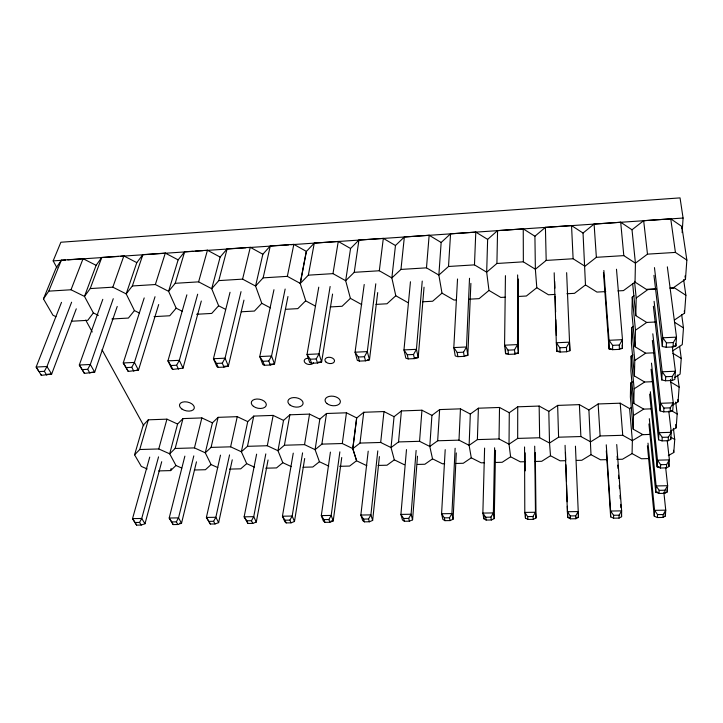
<?xml version="1.0" encoding="UTF-8"?>
<svg xmlns="http://www.w3.org/2000/svg" width="723" height="723" viewBox="0 0 723 723"><rect width="100%" height="100%" fill="white"/><g stroke="black" fill="none" stroke-linecap="round" stroke-linejoin="round"><path stroke-width="1.08" d="M518.472 279.015L518.391 353.068L514.939 354.08L508.495 354.369L505.558 353.646L504.573 345.196L505.44 275.662M517.641 274.939L517.514 344.591L518.391 353.068L515.183 353.213M366.832 465.72L356.647 460.831L352.833 448.658L359.982 443.082L380.687 442.467L391.035 447.564L398.545 441.934L419.557 441.31L429.796 446.462L437.668 440.777L458.997 440.144L469.119 445.332L477.379 439.602L499.024 438.96L509.028 444.193L517.677 438.409L517.731 406.814L539.159 406.055L548.802 411.36L549.525 443.036L550.501 455.734L560.126 460.822L565.549 460.687M603.461 272.472L609.082 348.965L612.634 349.67L619.331 349.372L619.349 345.034L622.485 339.674L616.484 269.227M606.317 450.809L610.655 516.855L613.574 518.183L619.051 518.102L619.078 515.192L621.635 510.863L616.728 444.528M517.731 406.814L509.281 412.716L509.028 444.193L510.601 456.782L520.352 461.834L524.844 461.717M619.051 518.102L621.581 516.692L621.635 510.863L610.628 511.044L606.263 444.817M505.612 349.164L505.558 353.646L507.7 353.556M499.024 438.96L499.521 407.465L478.4 408.206L470.321 414.053L469.119 445.332L471.279 457.822L481.147 462.819L484.464 462.738M494.613 447.781L493.366 512.923L494.261 518.599L491.369 519.982L486.136 520.054L483.832 518.753L482.865 513.086L484.6 448.061M494.261 518.599L495.517 450.275M632.444 381.889L630.637 383.063L630.375 396.936L633.194 429.173L642.846 434.613M633.005 354.876L631.143 356.132L630.872 370.845L633.791 403.362L643.723 409.11L651.622 408.838M633.447 326.308L631.685 327.537L631.396 343.163L634.414 375.951L644.663 382.015L652.435 381.708M634.08 295.788L632.264 297.108L631.947 313.737L635.092 346.76L645.657 353.186L654.432 352.797M505.25 297.189L500.804 297.433L488.983 290.438L486.678 272.191L496.909 263.479L497.569 230.61L523.244 228.866L534.921 236.24L535.372 269.245L536.8 287.709L548.459 294.785L554.966 294.424M617.93 290.917L623.452 290.61L635.029 282.097L635.436 263.19L632.01 229.787L620.696 222.241L594.098 224.049L583.036 233.041L585.476 284.925L574.487 293.339L566.895 293.755M616.99 459.385L622.494 459.241L632.074 453.592L632.363 440.659L629.597 408.576L620.207 403.19L598.138 403.967L588.911 409.977L590.989 454.677L600.497 459.801L607.094 459.638M633.194 429.173L633.511 415.454L630.637 383.063M633.791 403.362L634.125 388.802L631.143 356.132M634.414 375.951L634.776 360.452L631.685 327.537M635.092 346.76L635.472 330.239L632.264 297.108M655.409 322.006L646.714 322.44L635.806 315.626L636.204 297.975L634.541 281.328M483.832 518.753L483.922 515.363M497.569 230.61L487.636 239.385L486.678 272.191L474.478 264.871L448.513 266.48L438.852 275.083L441.988 293.122L453.972 300.045L456.159 299.928M477.379 439.602L478.4 408.206M474.478 264.871L475.788 232.092L450.565 233.809L441.157 242.485L438.852 275.083L426.48 267.844L400.967 269.426L391.857 277.921L395.797 295.752L407.944 302.612M470.881 283.371L467.826 355.355L464.211 356.367L457.885 356.656L455.237 355.924L453.809 347.573L457.532 278.988M469.516 278.283L466.507 346.977L467.826 355.355L465.729 355.454M445.205 449.652L441.581 513.755L442.838 519.367L444.943 520.659L450.104 520.587L453.104 519.213L456.294 452.932M458.997 440.144L460.452 408.847L439.629 409.579L431.92 415.382L429.796 446.462L432.526 458.843L442.494 463.805L444.681 463.741M455.129 448.251L451.92 513.583L453.104 519.213M667.347 266.85L676.502 337.144L675.915 345.937L673.032 346.95L666.208 347.257L662.331 346.552L662.792 337.786L654.46 267.609M663.85 492.209L665.747 510.158L665.359 516.032L662.964 517.451L657.397 517.532L654.261 516.204L654.568 510.339L647.989 443.154M668.802 411.152L671.269 432.318L670.781 439.439L668.169 440.705L662.033 440.876L658.563 439.783L658.942 432.688L651.495 363.127M670.447 379.467L673.267 402.838L672.751 410.456L670.058 411.649L663.705 411.866L660.108 410.881L660.515 403.289L652.815 333.8M672.318 346.588L675.418 371.233L674.857 379.412L672.083 380.524L665.503 380.777L661.762 379.927L662.196 371.776L654.098 301.319M666.208 347.257L666.461 342.874L662.792 337.786L676.502 337.144L673.312 342.557L673.032 346.95M657.397 517.532L657.559 514.604L654.568 510.339L665.747 510.158L663.154 514.523L662.964 517.451M665.693 467.898L667.645 485.711L667.221 491.965L664.753 493.339L659.005 493.448L659.186 490.33L656.104 485.946L649.317 418.671M667.257 440.949L669.399 459.882L668.947 466.543L666.407 467.871L660.47 468.016L660.668 464.69L657.478 460.18L650.375 391.739M662.033 440.876L662.241 437.334L658.942 432.688L671.269 432.318L668.404 437.153L668.169 440.705M663.705 411.866L663.931 408.07L660.515 403.289L673.267 402.838L670.302 407.853L670.058 411.649M665.503 380.777L665.738 376.701L662.196 371.776L675.418 371.233L672.345 376.439L672.083 380.524M448.513 266.48L450.565 233.809M437.668 440.777L439.629 409.579M681.726 228.604L681.861 226.471L670.745 218.834L643.66 220.678L632.01 229.787M664.753 493.339L664.961 490.221L667.645 485.711L656.104 485.946L655.77 492.182L659.005 493.448M666.407 467.871L666.624 464.546L669.399 459.882L657.478 460.18L657.126 466.832L660.47 468.016M682.132 232.616L683.081 218.039L680.045 197.885L60.877 242.241L53.168 260.876L56.963 267.79M669.914 288.025L673.285 287.835L685.476 279.214L686.85 260.081L681.861 226.471M668.323 455.607L673.782 452.499L674.731 439.448L673.411 428.314M670.528 431.17L676.159 427.853L677.171 414.008L675.707 402.06M672.742 405.052L678.066 401.798L679.141 387.094L677.614 375.038M679.638 346.308L681.247 358.454L680.099 374.107L674.595 377.587M681.653 314.577L683.479 327.917L682.259 344.618L672.634 350.917M674.604 319.909L684.564 313.14L685.874 295.282L683.642 279.647M406.489 449.598L400.913 514.405L402.458 519.973L404.383 521.256L409.453 521.184L412.58 519.819L417.496 456.195M419.557 441.31L421.943 410.212L401.41 410.935L394.062 416.683L391.035 447.564L394.315 459.846L404.401 464.762M416.123 450.447L411.098 514.243L412.58 519.819M424.04 287.203L418.201 357.605L414.406 358.617L408.197 358.897L405.838 358.165L403.976 349.905L410.456 281.762M426.48 267.844L429.155 235.264L404.356 236.954L395.472 245.522L391.857 277.921L379.322 270.764L354.252 272.318L345.675 280.714L350.402 298.346L361.744 304.609M422.241 281.066L416.448 349.326L418.201 357.605L414.83 357.758M398.545 441.934L401.41 410.935M400.967 269.426L404.356 236.954M380.687 442.467L383.976 411.559L363.732 412.273L356.728 417.966L352.833 448.658M368.206 451.161L360.858 515.047L362.684 520.569L364.419 521.852L369.426 521.771L372.652 520.415L379.412 456.602M377.786 450.89L370.899 514.884L368.531 519.015L369.426 521.771M359.982 443.082L363.732 412.273M379.322 270.764L383.317 238.382L358.942 240.045L350.556 248.504L345.675 280.714L332.987 273.637L308.35 275.165L300.289 283.461L306.398 251.441L314.288 243.082L338.256 241.446L350.556 248.504M377.704 292.58L369.471 359.81L365.522 360.822L359.43 361.102L357.334 360.361L355.065 352.2L364.211 284.491M375.788 283.805L367.302 351.622L369.471 359.81L367.266 359.909M339.656 466.317L349.607 466.064L356.556 460.75L352.743 448.576L356.638 417.885L346.453 412.797L326.498 413.502L319.828 419.15L315.092 449.652L319.43 461.726L328.775 466.127M352.743 448.576L342.295 443.515L346.453 412.797M341.744 457.505L333.222 520.922L329.887 522.268L324.961 522.34L323.407 521.066L321.31 515.589L330.42 452.11M339.864 451.857L331.197 515.427L328.866 519.53L329.887 522.268M354.252 272.318L358.942 240.045M147.158 468.956L141.31 466.407L134.586 454.821L139.747 449.516L158.762 448.956L169.688 453.818L175.156 448.468L194.442 447.899L205.278 452.797L211.062 447.401L230.619 446.823L241.365 451.767L247.474 446.326L267.311 445.739L277.966 450.718L284.41 445.232L304.537 444.636L315.092 449.652L321.88 444.121L326.498 413.502M293.258 453.14L282.44 516.213L284.79 521.645L286.181 522.91L291.035 522.837L294.469 521.5L304.69 458.49M332.571 294.062L321.627 361.979L317.524 362.991L311.541 363.262L309.706 362.521L307.031 354.451L318.753 287.167M330.131 286.498L319.051 353.89L316.222 358.951L317.524 362.991M304.537 444.636L309.543 414.107L289.869 414.803L283.533 420.397L277.966 450.718L282.81 462.693L291.297 466.624M332.987 273.637L338.256 241.446M302.576 452.878L292.182 516.05L289.878 520.126L291.035 522.837M284.41 445.232L289.869 414.803M308.35 275.165L314.288 243.082M256.62 454.152L244.139 516.828L247.971 523.479L252.752 523.407L256.285 522.069L268.061 459.964M315.336 306.055L305.766 300.895L300.181 283.362L306.29 251.351L293.845 244.365L270.285 245.965L262.856 254.234L255.571 286.064L261.78 303.299L270.483 307.899M265.802 453.899L253.737 516.674L251.468 520.714L252.752 523.407M267.311 445.739L273.149 415.4L253.746 416.087L247.727 421.626L241.365 451.767L246.697 463.642L254.315 467.112M273.963 289.706L259.756 356.556L262.82 364.528L264.392 365.278L270.266 365.016L274.523 364.003L287.962 296.52M300.181 283.362L287.347 276.358L293.845 244.365M285.151 289.046L271.559 355.996L268.775 361.021L270.266 365.016M247.474 446.326L253.746 416.087M220.497 455.147L206.398 517.433L210.312 524.03L215.02 523.958L218.644 522.639L232.264 459.81M229.553 454.903L215.852 517.279L213.61 521.292L215.02 523.958M230.619 446.823L237.261 416.665L247.727 421.626M225.459 309.308L218.626 305.766L211.712 288.712L218.798 280.605L242.594 279.132L255.571 286.064L263.136 277.858L270.285 245.965M211.062 447.401L218.12 417.343L237.261 416.665M243.958 300.135L228.369 366.091L223.976 367.103L218.201 367.365L216.864 366.615L213.439 358.725L230.041 292.291M218.12 417.343L212.417 422.847L205.278 452.797L211.089 464.573L217.804 467.591M241.039 291.64L225.034 358.183L222.286 363.154L223.976 367.103M242.594 279.132L250.285 247.329L262.856 254.234M196.475 461.852L181.554 523.19L177.84 524.509L173.195 524.582L169.2 518.03L184.871 456.132M194.442 447.899L201.862 417.921L212.417 422.847M193.8 455.888L178.527 517.876L176.313 521.861L177.84 524.509M175.156 448.468L182.982 418.59L201.862 417.921M158.59 470.908L170.601 470.601L171.152 468.495M218.798 280.605L227.112 248.902L250.285 247.329M182.982 418.59L177.578 424.04L169.688 453.818L175.96 465.504L181.762 468.061M227.112 248.902L220.144 257.081L211.712 288.712L198.608 281.862L175.21 283.308L168.595 291.324L176.177 308.188L182.097 311.188M149.733 457.108L132.544 518.617L136.611 525.115L141.193 525.052L144.998 523.741L161.717 461.699M158.545 456.864L141.735 518.463L139.548 522.422L134.948 522.485M186.859 294.839L167.944 360.858L171.722 368.658L172.815 369.408L183.027 368.143L201.319 301.03M158.762 448.956L166.941 419.159L177.578 424.04M197.668 294.207L179.331 360.325L176.629 365.251L178.491 369.155M198.608 281.862L207.447 250.239L220.144 257.081M139.747 449.516L148.314 419.819L166.941 419.159M134.586 454.821L143.208 425.223L148.314 419.819M175.21 283.308L184.654 251.794L207.447 250.239M184.654 251.794L178.129 259.873L168.595 291.324L155.355 284.537L132.354 285.965L126.191 293.89L134.433 310.574L139.412 313.05M158.698 304.546L138.473 370.167L128.233 371.423L123.244 362.955L144.202 297.93M155.029 296.719L134.433 362.431L131.767 367.311L133.809 371.17M155.355 284.537L165.305 253.113L178.129 259.873M132.354 285.965L142.883 254.632L165.305 253.113M142.883 254.632L136.792 262.63L126.191 293.89L112.833 287.176L90.212 288.576L84.483 296.412L93.357 312.923L98.382 315.373M117.225 306.462L94.686 372.146L84.419 373.402L79.313 365.007L102.802 299.331M113.258 298.716L90.312 364.491L87.691 369.336L89.896 373.158M112.833 287.176L123.85 255.933L136.792 262.63M90.212 288.576L101.789 257.433L123.85 255.933M101.789 257.433L96.114 265.332L84.483 296.412L71.017 289.769L48.766 291.143L43.461 298.888L52.951 315.228L55.987 316.683M76.277 308.82L51.649 374.098L41.356 375.345L36.15 367.031L61.509 302.341M71.613 302.205L46.959 366.525L44.374 371.324L38.97 371.577L36.15 367.031L46.959 366.525L51.649 374.098L47.357 374.297M71.017 289.769L83.064 258.707L96.114 265.332M48.766 291.143L61.356 260.181L83.064 258.707M43.461 298.888L56.087 267.998L61.356 260.181M365.522 360.822L364.419 356.737L367.302 351.622L355.065 352.2L358.301 357.017L359.43 361.102M414.406 358.617L413.52 354.487L416.448 349.326L403.976 349.905L407.284 354.767L408.197 358.897M464.211 356.367L463.533 352.191L466.507 346.977L453.809 347.573L457.18 352.481L457.885 356.656M409.453 521.184L408.712 518.4L411.098 514.243L400.913 514.405L403.615 518.481L404.383 521.256M514.939 354.08L514.487 349.851L517.514 344.591L504.573 345.196L508.016 350.149L508.495 354.369M450.104 520.587L449.498 517.776L451.92 513.583L441.581 513.755L444.32 517.858L444.943 520.659M566.642 351.749L566.425 347.465L569.498 342.151L556.312 342.774L556.837 351.324L560.072 352.047L566.642 351.749L569.905 350.736L566.642 272.67M491.369 519.982L490.908 517.144L493.366 512.923L482.865 513.086L485.657 517.225L486.136 520.054M524.555 446.959L524.799 512.417L525.458 518.129L527.953 519.439L533.276 519.358L532.968 516.502L535.463 512.245L534.704 446.172M570.429 518.816L570.266 515.933L567.374 511.73L567.727 517.496L570.429 518.816L575.824 518.734L575.689 515.851L578.21 511.559L567.374 511.73L565.079 445.332M93.357 312.923L87.754 320.334L71.523 321.238M134.433 310.574L128.405 318.066L111.92 318.988M176.177 308.188L169.724 315.77L154.08 316.638M218.626 305.766L211.722 313.43L196.584 314.27M261.78 303.299L254.424 311.053L241.22 311.785M305.657 300.795L297.831 308.631L285.531 309.317M350.402 298.346L342.087 306.272L330.14 306.941M170.601 470.601L175.96 465.504M395.797 295.752L386.986 303.777L375.942 304.392M211.089 464.573L205.422 469.724L194.351 470.004M441.988 293.122L432.652 301.229L422.539 301.798M246.697 463.642L240.723 468.829L229.498 469.11M534.921 236.24L545.413 227.356L571.541 225.576L583.036 233.041M488.983 290.438L479.114 298.644L469.272 299.195M282.81 462.693L276.52 467.917L265.766 468.188M686.85 260.081L675.418 252.417L647.483 254.144L635.436 263.19L623.795 255.617L596.367 257.316L584.952 266.245L573.113 258.753L546.19 260.425L535.372 269.245L523.353 261.834L496.909 263.479M536.8 287.709L526.38 296.014L517.487 296.511M319.43 461.726L312.806 467.004L303 467.248M394.315 459.846L387.013 465.205L378.048 465.431M636.204 297.975L647.853 289.589L655.716 289.155M432.526 458.843L424.862 464.247L417.325 464.437M635.472 330.239L646.714 322.44M471.279 457.822L463.253 463.271L455.607 463.47M548.802 411.36L557.641 405.404L579.385 404.636L588.911 409.977M634.776 360.452L645.657 353.186M510.601 456.782L502.196 462.286L494.442 462.485M650.51 434.387L642.268 434.713L632.363 440.659L622.747 435.291L600.108 435.96L590.637 441.852L580.885 436.538L558.59 437.198L549.525 443.036L539.647 437.758L517.677 438.409M634.125 388.802L644.663 382.015M550.501 455.734L541.717 461.292L534.966 461.464M629.597 408.576L631.351 407.474M633.511 415.454L643.723 409.11M590.989 454.677L581.807 460.271L576.385 460.415M575.824 518.734L578.481 517.334L575.436 446.172M533.276 519.358L536.041 517.966L535.273 452.58M619.331 349.372L622.404 348.359L622.485 339.674L609.037 340.298L609.082 348.965L611.306 348.857M53.168 260.876L65.558 260.036M67.817 259.882L118.527 256.43M120.777 256.276L192.896 251.369M195.147 251.224L203.036 250.682M205.296 250.529L245.856 247.772M248.116 247.618L288.685 244.862M290.935 244.708L683.081 218.039M263.136 277.858L287.347 276.358M605.784 291.595L596.954 292.083L585.476 284.925M656.43 288.775L646.317 289.336L635.029 282.097M670.329 288.341L674.83 288.088L685.874 295.282M91.414 372.3L94.686 372.146L90.312 364.491L79.313 365.007L82.196 369.589L87.691 369.336M136.249 370.266L138.473 370.167L134.433 362.431L123.244 362.955L126.173 367.564L131.767 367.311M183.027 368.143L179.331 360.325L167.944 360.858L170.935 365.513L176.629 365.251M224.184 366.281L228.369 366.091L225.034 358.183L213.439 358.725L216.493 363.416L222.286 363.154M274.523 364.003L271.559 355.996L259.756 356.556L262.874 361.292L268.775 361.021M318.373 362.124L321.627 361.979L319.051 353.89L307.031 354.451L310.203 359.223L316.222 358.951M358.301 357.017L364.419 356.737M407.284 354.767L413.52 354.487M457.18 352.481L463.533 352.191M508.016 350.149L514.487 349.851M554.189 272.788L556.312 342.774L559.828 347.763L566.425 347.465M603.868 270.483L609.037 340.298L612.625 345.341L619.349 345.034M666.461 342.874L673.312 342.557M270.266 364.193L273.457 364.049M559.015 351.224L556.837 351.324L556.593 343.434M620.18 348.459L622.404 348.359L622.123 345.007M673.827 346.028L675.915 345.937L675.625 343.705M665.738 376.701L672.345 376.439M663.931 408.07L670.302 407.853M321.88 444.121L342.295 443.515M662.241 437.334L668.404 437.153M649.272 458.563L641.455 458.762L632.074 453.592M660.668 464.69L666.624 464.546M659.268 466.778L657.126 466.832L649.625 394.071M659.186 490.33L664.961 490.221M657.849 492.146L655.77 492.182L648.938 423.967M179.503 523.226L181.554 523.19L178.527 517.876L169.2 518.03L171.649 521.925L176.313 521.861M218.644 522.639L215.852 517.279L206.398 517.433L208.884 521.364L213.61 521.292M256.285 522.069L253.737 516.674L244.139 516.828L246.67 520.786L251.468 520.714M294.469 521.5L292.182 516.05L282.44 516.213L285.007 520.199L289.878 520.126M331.044 520.949L333.222 520.922L331.197 515.427L321.31 515.589L323.922 519.602L328.866 519.53M372.652 520.415L370.899 514.884L360.858 515.047L363.515 519.087L368.531 519.015M403.615 518.481L408.712 518.4M444.32 517.858L449.498 517.776M485.657 517.225L490.908 517.144M536.041 517.966L535.463 512.245L524.799 512.417L527.636 516.584L532.968 516.502M570.266 515.933L575.689 515.851M610.655 516.855L610.628 511.044L613.574 515.273L619.078 515.192M657.559 514.604L663.154 514.523M569.878 517.46L567.727 517.496L567.338 506.272M576.33 517.37L578.481 517.334L578.21 511.559M273.149 415.4L283.533 420.397M309.543 414.107L319.828 419.15M383.976 411.559L394.062 416.683M421.943 410.212L431.92 415.382M460.452 408.847L470.321 414.053M499.521 407.465L509.281 412.716M670.935 437.279L674.731 439.448M670.962 410.375L677.171 414.008M383.317 238.382L395.472 245.522M429.155 235.264L441.157 242.485M670.926 382.16L679.141 387.094M475.788 232.092L487.636 239.385M672.77 353.231L681.247 358.454M674.568 322.268L683.479 327.917M139.548 522.422L141.193 525.052M44.374 371.324L46.742 375.101M144.998 523.741L141.735 518.463L132.544 518.617L136.611 525.115M171.649 521.925L173.195 524.582M82.196 369.589L84.419 373.402M40.922 374.586L41.356 375.345M85.73 320.126L92.246 331.974M102.015 349.751L143.805 425.793M126.173 367.564L128.233 371.423M208.884 521.364L210.312 524.03M170.935 365.513L172.815 369.408M246.67 520.786L247.971 523.479M216.493 363.416L218.201 367.365M285.007 520.199L286.181 522.91M323.922 519.602L324.961 522.34M262.874 361.292L264.392 365.278M363.515 519.087L364.419 521.852M310.203 359.223L311.541 363.262M685.006 275.969L685.476 279.214M684.256 310.908L684.564 313.14M670.745 218.834L675.418 252.417M677.794 399.62L678.066 401.798M675.752 424.5L676.159 427.853M653.963 275.346L662.331 346.552M673.529 450.284L673.782 452.499M670.528 437.189L670.781 439.439M643.66 220.678L647.483 254.144M653.366 306.236L661.762 379.927M527.636 516.584L527.953 519.439M668.567 463.181L668.947 466.543M652.363 340.406L660.108 410.881M666.977 489.724L667.221 491.965M651.071 369.254L658.563 439.783M664.997 512.679L665.359 516.032M632.652 283.524L635.806 315.626M647.41 445.856L654.261 516.204M620.696 222.241L623.795 255.617M620.207 403.19L622.747 435.291M617.117 456.141L617.37 459.503M617.776 465.106L618.029 468.468M618.517 475.201L618.771 478.563M619.268 485.296L619.512 488.658M620.009 495.382L620.253 498.753M620.668 504.356L620.912 507.718M621.409 514.451L621.581 516.692M594.098 224.049L596.367 257.316M598.138 403.967L600.108 435.96M559.828 347.763L560.072 352.047M571.541 225.576L573.113 258.753M579.385 404.636L580.885 436.538M569.498 342.151L569.905 350.736M565.467 452.39L565.738 460.253M565.892 464.744L566.48 481.581M566.597 484.943L567.184 501.78M554.704 281.419L554.912 288.188M555.147 296.078L555.625 311.866M555.87 319.756L556.349 335.544M557.641 405.404L558.59 437.198M545.413 227.356L546.19 260.425M539.159 406.055L539.647 437.758M525.187 452.842L525.26 470.854M525.449 515.879L525.458 518.129M523.244 228.866L523.353 261.834M612.625 345.341L612.634 349.67M613.574 515.273L613.574 518.183M313.529 362.774A4.835 3.091 9.7 0 1 305.431 363.136A4.835 3.091 9.7 0 1 307.908 358.228M326.118 362.187A4.844 3.118 8.8 0 0 334.288 361.834A4.844 3.118 8.8 0 0 328.766 357.261A4.844 3.118 8.8 0 0 326.118 362.187M253.411 406.326A7.628 4.591 11.1 0 0 266.055 405.892A7.628 4.591 11.1 0 0 256.918 399.015A7.628 4.591 11.1 0 0 253.411 406.326M289.932 404.961A7.664 4.663 9.8 0 0 302.756 404.519A7.664 4.663 9.8 0 0 293.818 397.578A7.664 4.663 9.8 0 0 289.932 404.961M326.977 403.579A7.709 4.736 8.3 0 0 339.982 403.127A7.709 4.736 8.3 0 0 331.233 396.132A7.709 4.736 8.3 0 0 326.977 403.579M181.871 408.992A7.582 4.428 13.6 0 0 194.171 408.567A7.582 4.428 13.6 0 0 184.672 401.807A7.582 4.428 13.6 0 0 181.871 408.992"/></g></svg>
